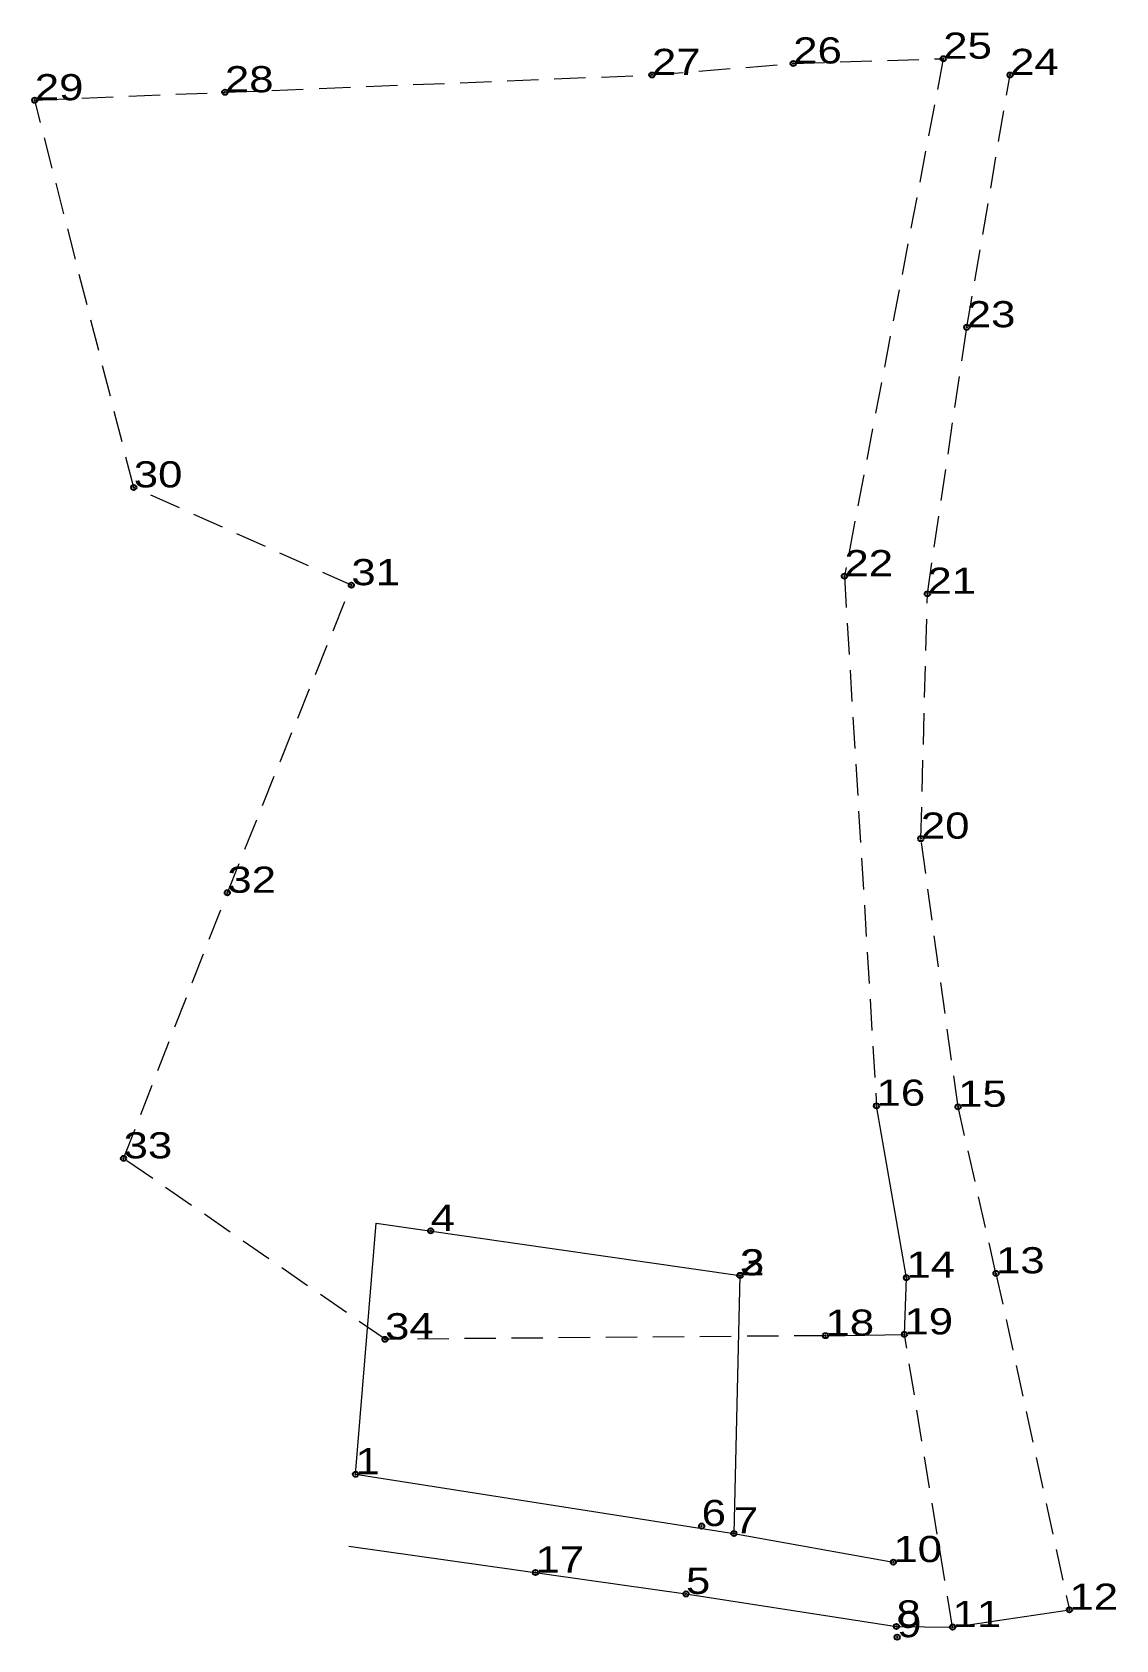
# Model space of a CAD drawing. Header units: metres. Extents: x 552130 to 552923, y 1832212 to 1839668.
# Drawn here: x 552848.4 to 552922.9, y 1832211.9 to 1832322.5 of the extents above; entities outside this region: 2.
import ezdxf

# ---------------------------------------------------------------- set-up
doc = ezdxf.new("R2010")
doc.units = ezdxf.units.M
doc.header["$LTSCALE"] = 0.72
doc.header["$PDMODE"] = 32
doc.header["$PDSIZE"] = 0.36
doc.linetypes.add('MEDIUM_DASHED', pattern=[4.5, 3, -1.5])
doc.layers.add('12', color=7, linetype='Continuous')
doc.layers.add('7', color=7, linetype='Continuous')
doc.layers.add('17', color=7, linetype='Continuous', lineweight=13)

msp = doc.modelspace()

# ---------------------------------------------------------------- linework, layer by layer
at = {"layer": '17'}
for p, q in [((552870.61, 1832223.31), (552872.02, 1832240.6)), ((552870.61, 1832223.31), (552896.64, 1832219.24)), ((552896.64, 1832219.24), (552907.61, 1832217.27))]:
    msp.add_line(p, q, dxfattribs=at)
at = {"layer": '17', "linetype": 'MEDIUM_DASHED'}
for p, q in [((552914.67, 1832237.14), (552919.72, 1832213.99)), ((552911.68, 1832212.8), (552908.37, 1832232.94))]:
    msp.add_line(p, q, dxfattribs=at)
for points in [[(552902.94, 1832232.85), (552872.64, 1832232.6), (552854.65, 1832245.05), (552861.79, 1832263.33), (552870.32, 1832284.49), (552855.35, 1832291.22), (552848.54, 1832317.86), (552861.62, 1832318.41), (552891, 1832319.6), (552900.72, 1832320.39), (552911.04, 1832320.72), (552904.24, 1832285.11), (552906.45, 1832248.67)], [(552914.67, 1832237.14), (552912.06, 1832248.6), (552909.5, 1832267.05), (552909.95, 1832283.9), (552912.66, 1832302.24), (552915.64, 1832319.6)]]:
    msp.add_lwpolyline(points, dxfattribs=at)
at = {"layer": '17'}
for points in [[(552902.94, 1832232.85), (552908.37, 1832232.94), (552908.51, 1832236.84), (552906.45, 1832248.67)], [(552872.02, 1832240.6), (552897.05, 1832237), (552896.64, 1832219.24)], [(552870.14, 1832218.37), (552893.34, 1832215.08), (552907.82, 1832212.84), (552911.68, 1832212.8), (552919.72, 1832213.99)]]:
    msp.add_lwpolyline(points, dxfattribs=at)
at = {"layer": '7'}
for p in [(552130.37, 1839666.12), (552900.72, 1832320.39), (552911.04, 1832320.72), (552891, 1832319.6), (552915.64, 1832319.6), (552848.54, 1832317.86), (552861.62, 1832318.41), (552912.66, 1832302.24), (552855.35, 1832291.22), (552870.32, 1832284.49), (552904.24, 1832285.11), (552909.95, 1832283.9), (552909.5, 1832267.05), (552861.79, 1832263.33), (552906.45, 1832248.67), (552912.06, 1832248.6), (552854.65, 1832245.05), (552875.78, 1832240.06), (552897.05, 1832237), (552897.07, 1832237), (552908.51, 1832236.84), (552914.67, 1832237.14), (552872.64, 1832232.6), (552902.94, 1832232.85), (552908.37, 1832232.94), (552870.61, 1832223.31), (552894.42, 1832219.75), (552896.64, 1832219.24), (552907.61, 1832217.27), (552882.99, 1832216.55), (552893.34, 1832215.08), (552919.72, 1832213.99), (552907.82, 1832212.84), (552911.68, 1832212.8), (552907.87, 1832212.1)]:
    msp.add_point(p, dxfattribs=at)

# ---------------------------------------------------------------- texts
at = {"layer": '12'}
for s, width, p in [('Base:1', 1.2, (552130.37, 1839666.12)), ('26', 1.25, (552900.72, 1832320.39)), ('25', 1.25, (552911.04, 1832320.72)), ('27', 1.25, (552891, 1832319.6)), ('24', 1.25, (552915.64, 1832319.6)), ('28', 1.25, (552861.62, 1832318.41)), ('29', 1.25, (552848.54, 1832317.86)), ('23', 1.25, (552912.66, 1832302.24)), ('30', 1.25, (552855.35, 1832291.22)), ('22', 1.25, (552904.24, 1832285.11)), ('31', 1.25, (552870.32, 1832284.49)), ('21', 1.25, (552909.95, 1832283.9)), ('20', 1.25, (552909.5, 1832267.05)), ('32', 1.25, (552861.79, 1832263.33)), ('16', 1.25, (552906.45, 1832248.67)), ('15', 1.25, (552912.06, 1832248.6)), ('33', 1.25, (552854.65, 1832245.05)), ('4', 1.25, (552875.78, 1832240.06)), ('3', 1.25, (552897.05, 1832237)), ('2', 1.25, (552897.07, 1832237)), ('14', 1.25, (552908.51, 1832236.84)), ('13', 1.25, (552914.67, 1832237.14)), ('19', 1.25, (552908.37, 1832232.94)), ('34', 1.25, (552872.64, 1832232.6)), ('18', 1.25, (552902.94, 1832232.85)), ('1', 1.25, (552870.61, 1832223.31)), ('6', 1.25, (552894.42, 1832219.75)), ('7', 1.25, (552896.64, 1832219.24)), ('17', 1.25, (552882.99, 1832216.55)), ('10', 1.25, (552907.61, 1832217.27)), ('5', 1.25, (552893.34, 1832215.08)), ('12', 1.25, (552919.72, 1832213.99)), ('8', 1.25, (552907.82, 1832212.84)), ('9', 1.25, (552907.87, 1832212.1)), ('11', 1.25, (552911.68, 1832212.8))]:
    msp.add_text(s, height=1.8, dxfattribs=dict(at, width=width)).set_placement(p)

doc.saveas('drawing.dxf')
